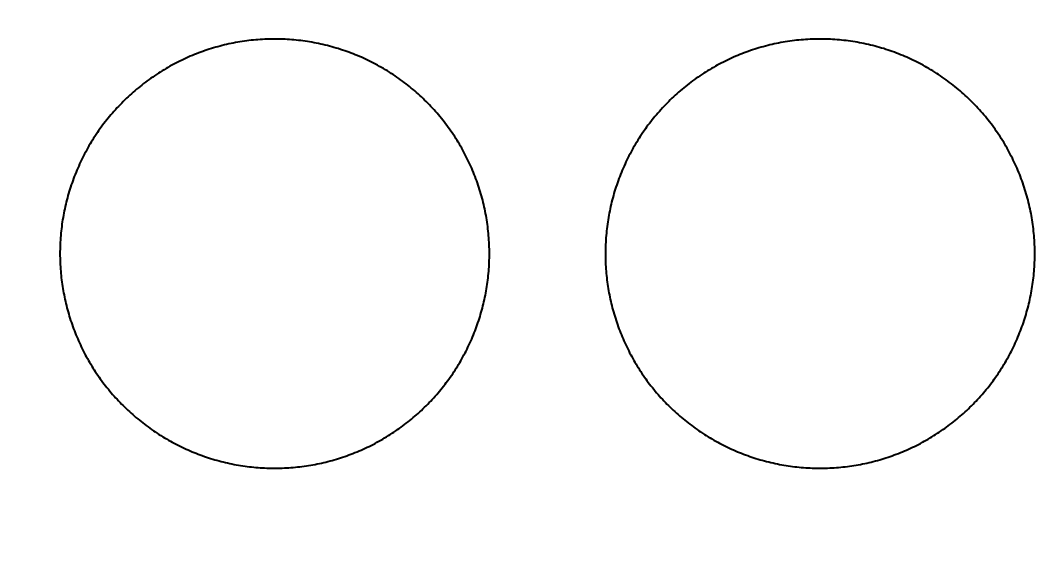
# Model space of a CAD drawing. Extents: x 0 to 420, y 0 to 297.
# Drawn here: x 131.27 to 140.8, y 162.24 to 167.11 of the extents above; entities that cross this region are included whole.
import ezdxf
from ezdxf.enums import TextEntityAlignment as Align

# ---------------------------------------------------------------- set-up
doc = ezdxf.new("R2010")
doc.units = 0
doc.header["$LTSCALE"] = 23.1
doc.layers.add('10000_FRONT', color=7, linetype='CONTINUOUS')
doc.layers.add('10100_DIM_FRONT', color=7, linetype='CONTINUOUS')
doc.dimstyles.get("Standard").update_dxf_attribs({"dimtxt": 2.5, "dimasz": 2.5, "dimexe": 1.25, "dimexo": 0.625, "dimtad": 1, "dimcen": 2.5, "dimazin": 3, "dimtfac": 1, "dimtmove": 0, "dimatfit": 3})

# ---------------------------------------------------------------- blocks, each defined once
blk = doc.blocks.new('*D1')
at = {"layer": '10100_DIM_FRONT', "linetype": 'CONTINUOUS'}
for p, q in [((110.808052, 190.739389), (110.808052, 134.086548)), ((146.308052, 190.739389), (146.308052, 134.086548)), ((110.808052, 136.086548), (128.558052, 136.086548)), ((146.308052, 136.086548), (128.558052, 136.086548))]:
    blk.add_line(p, q, dxfattribs=at)
for points in [[(114.308052, 136.586548), (110.808052, 136.086548), (114.308052, 135.586548)], [(142.808052, 135.586548), (146.308052, 136.086548), (142.808052, 136.586548)]]:
    blk.add_solid(points, dxfattribs=at)
blk.add_text('35,5', height=3.5, dxfattribs=at).set_placement((124.727394, 136.961548), (134.227394, 136.961548), align=Align.FIT)

msp = doc.modelspace()

# ---------------------------------------------------------------- linework, layer by layer
at = {"layer": '10000_FRONT', "color": 7, "linetype": 'CONTINUOUS'}
for points in [[(135.6381, 164.9404), (135.6379, 164.9615), (135.6376, 164.9827), (135.6371, 165.0037), (135.6363, 165.0248), (135.6353, 165.0458), (135.634, 165.0667), (135.6326, 165.0877), (135.6309, 165.1086), (135.6291, 165.1294), (135.627, 165.1502), (135.6247, 165.171), (135.6222, 165.1918), (135.6194, 165.2125), (135.6165, 165.2332), (135.6133, 165.2538), (135.61, 165.2744), (135.6064, 165.295), (135.6026, 165.3155), (135.5985, 165.336), (135.5943, 165.3564), (135.5899, 165.3768), (135.5852, 165.3972), (135.5803, 165.4176), (135.5752, 165.4379), (135.5699, 165.4582), (135.5644, 165.4784), (135.5586, 165.4986), (135.5526, 165.5187), (135.5464, 165.5389), (135.54, 165.559), (135.5334, 165.579), (135.5265, 165.599), (135.5194, 165.619), (135.5122, 165.6388), (135.5047, 165.6585), (135.497, 165.6782), (135.4891, 165.6977), (135.4811, 165.7171), (135.4728, 165.7364), (135.4644, 165.7556), (135.4557, 165.7747), (135.4469, 165.7937), (135.4378, 165.8126), (135.4286, 165.8313), (135.4192, 165.85), (135.4096, 165.8685), (135.3998, 165.887), (135.3898, 165.9054), (135.3797, 165.9236), (135.3693, 165.9417), (135.3587, 165.9598), (135.348, 165.9777), (135.3371, 165.9955), (135.3259, 166.0133), (135.3146, 166.0309), (135.3031, 166.0484), (135.2914, 166.0658), (135.2795, 166.0831), (135.2674, 166.1002), (135.2551, 166.1173), (135.2426, 166.1343), (135.2299, 166.1512), (135.2171, 166.1679), (135.204, 166.1846), (135.1907, 166.2011), (135.1773, 166.2174), (135.1637, 166.2336), (135.15, 166.2496), (135.1361, 166.2655), (135.1221, 166.2812), (135.1079, 166.2967), (135.0936, 166.312), (135.0791, 166.3272), (135.0645, 166.3423), (135.0497, 166.3571), (135.0348, 166.3718), (135.0198, 166.3864), (135.0046, 166.4007), (134.9893, 166.4149), (134.9738, 166.429), (134.9581, 166.4429), (134.9424, 166.4566), (134.9264, 166.4702), (134.9104, 166.4835), (134.8941, 166.4968), (134.8778, 166.5098), (134.8613, 166.5227), (134.8446, 166.5355), (134.8278, 166.548), (134.8109, 166.5604), (134.7938, 166.5727), (134.7765, 166.5848), (134.7591, 166.5967), (134.7416, 166.6084), (134.7239, 166.62), (134.706, 166.6314), (134.688, 166.6426), (134.6699, 166.6536), (134.6518, 166.6644), (134.6335, 166.675), (134.6151, 166.6854), (134.5967, 166.6956), (134.5782, 166.7056), (134.5596, 166.7154), (134.5409, 166.725), (134.5221, 166.7344), (134.5032, 166.7435), (134.4843, 166.7525), (134.4653, 166.7613), (134.4462, 166.7699), (134.427, 166.7782), (134.4077, 166.7864), (134.3883, 166.7943), (134.3689, 166.8021), (134.3494, 166.8096), (134.3298, 166.817), (134.3101, 166.8241), (134.2903, 166.8311), (134.2705, 166.8378), (134.2505, 166.8443), (134.2305, 166.8507), (134.2104, 166.8568), (134.1902, 166.8627), (134.1699, 166.8684), (134.1495, 166.8739), (134.1291, 166.8792), (134.1086, 166.8843), (134.0879, 166.8891), (134.0672, 166.8938), (134.0465, 166.8982), (134.0257, 166.9025), (134.005, 166.9064), (133.9842, 166.9102), (133.9634, 166.9137), (133.9426, 166.917), (133.9218, 166.9201), (133.901, 166.923), (133.8802, 166.9256), (133.8593, 166.9281), (133.8385, 166.9303), (133.8176, 166.9323), (133.7967, 166.934), (133.7759, 166.9356), (133.755, 166.9369), (133.7341, 166.9381), (133.7131, 166.939), (133.6922, 166.9396), (133.6713, 166.9401), (133.6503, 166.9404), (133.6294, 166.9404), (133.6084, 166.9402), (133.5874, 166.9398), (133.5664, 166.9391), (133.5454, 166.9383), (133.5244, 166.9372), (133.5034, 166.9359), (133.4823, 166.9343), (133.4613, 166.9326), (133.4402, 166.9306), (133.4191, 166.9284), (133.3981, 166.926), (133.377, 166.9233), (133.356, 166.9204), (133.3351, 166.9173), (133.3142, 166.914), (133.2935, 166.9105), (133.2727, 166.9067), (133.2521, 166.9028), (133.2315, 166.8986), (133.2109, 166.8942), (133.1905, 166.8897), (133.17, 166.8849), (133.1497, 166.8798), (133.1294, 166.8746), (133.1092, 166.8692), (133.089, 166.8635), (133.0689, 166.8577), (133.0489, 166.8516), (133.0289, 166.8454), (133.009, 166.8389), (132.9892, 166.8322), (132.9694, 166.8253), (132.9496, 166.8182), (132.93, 166.8108), (132.9104, 166.8033), (132.8908, 166.7956), (132.8714, 166.7876), (132.852, 166.7794), (132.8326, 166.771), (132.8133, 166.7624), (132.7941, 166.7536), (132.7749, 166.7445), (132.7559, 166.7353), (132.7369, 166.7258), (132.718, 166.7162), (132.6993, 166.7064), (132.6807, 166.6964), (132.6623, 166.6862), (132.644, 166.6758)], [(140.7181, 164.9404), (140.7179, 164.9615), (140.7176, 164.9827), (140.7171, 165.0037), (140.7163, 165.0248), (140.7153, 165.0458), (140.714, 165.0667), (140.7126, 165.0877), (140.7109, 165.1086), (140.7091, 165.1294), (140.707, 165.1502), (140.7047, 165.171), (140.7022, 165.1918), (140.6994, 165.2125), (140.6965, 165.2332), (140.6933, 165.2538), (140.69, 165.2744), (140.6864, 165.295), (140.6826, 165.3155), (140.6785, 165.336), (140.6743, 165.3564), (140.6699, 165.3768), (140.6652, 165.3972), (140.6603, 165.4176), (140.6552, 165.4379), (140.6499, 165.4582), (140.6444, 165.4784), (140.6386, 165.4986), (140.6326, 165.5187), (140.6264, 165.5389), (140.62, 165.559), (140.6134, 165.579), (140.6065, 165.599), (140.5994, 165.619), (140.5922, 165.6388), (140.5847, 165.6585), (140.577, 165.6782), (140.5691, 165.6977), (140.5611, 165.7171), (140.5528, 165.7364), (140.5444, 165.7556), (140.5357, 165.7747), (140.5269, 165.7937), (140.5178, 165.8126), (140.5086, 165.8313), (140.4992, 165.85), (140.4896, 165.8685), (140.4798, 165.887), (140.4698, 165.9054), (140.4597, 165.9236), (140.4493, 165.9417), (140.4387, 165.9598), (140.428, 165.9777), (140.4171, 165.9955), (140.4059, 166.0133), (140.3946, 166.0309), (140.3831, 166.0484), (140.3714, 166.0658), (140.3595, 166.0831), (140.3474, 166.1002), (140.3351, 166.1173), (140.3226, 166.1343), (140.3099, 166.1512), (140.2971, 166.1679), (140.284, 166.1846), (140.2707, 166.2011), (140.2573, 166.2174), (140.2437, 166.2336), (140.23, 166.2496), (140.2161, 166.2655), (140.2021, 166.2812), (140.1879, 166.2967), (140.1736, 166.312), (140.1591, 166.3272), (140.1445, 166.3423), (140.1297, 166.3571), (140.1148, 166.3718), (140.0998, 166.3864), (140.0846, 166.4007), (140.0693, 166.4149), (140.0538, 166.429), (140.0381, 166.4429), (140.0224, 166.4566), (140.0064, 166.4702), (139.9904, 166.4835), (139.9741, 166.4968), (139.9578, 166.5098), (139.9413, 166.5227), (139.9246, 166.5355), (139.9078, 166.548), (139.8909, 166.5604), (139.8738, 166.5727), (139.8565, 166.5848), (139.8391, 166.5967), (139.8216, 166.6084), (139.8039, 166.62), (139.786, 166.6314), (139.768, 166.6426), (139.7499, 166.6536), (139.7318, 166.6644), (139.7135, 166.675), (139.6951, 166.6854), (139.6767, 166.6956), (139.6582, 166.7056), (139.6396, 166.7154), (139.6209, 166.725), (139.6021, 166.7344), (139.5832, 166.7435), (139.5643, 166.7525), (139.5453, 166.7613), (139.5262, 166.7699), (139.507, 166.7782), (139.4877, 166.7864), (139.4683, 166.7943), (139.4489, 166.8021), (139.4294, 166.8096), (139.4098, 166.817), (139.3901, 166.8241), (139.3703, 166.8311), (139.3505, 166.8378), (139.3305, 166.8443), (139.3105, 166.8507), (139.2904, 166.8568), (139.2702, 166.8627), (139.2499, 166.8684), (139.2295, 166.8739), (139.2091, 166.8792), (139.1886, 166.8843), (139.1679, 166.8891), (139.1472, 166.8938), (139.1265, 166.8982), (139.1057, 166.9025), (139.085, 166.9064), (139.0642, 166.9102), (139.0434, 166.9137), (139.0226, 166.917), (139.0018, 166.9201), (138.981, 166.923), (138.9602, 166.9256), (138.9393, 166.9281), (138.9185, 166.9303), (138.8976, 166.9323), (138.8767, 166.934), (138.8559, 166.9356), (138.835, 166.9369), (138.8141, 166.9381), (138.7931, 166.939), (138.7722, 166.9396), (138.7513, 166.9401), (138.7303, 166.9404), (138.7094, 166.9404), (138.6884, 166.9402), (138.6674, 166.9398), (138.6464, 166.9391), (138.6254, 166.9383), (138.6044, 166.9372), (138.5834, 166.9359), (138.5623, 166.9343), (138.5413, 166.9326), (138.5202, 166.9306), (138.4991, 166.9284), (138.4781, 166.926), (138.457, 166.9233), (138.436, 166.9204), (138.4151, 166.9173), (138.3942, 166.914), (138.3735, 166.9105), (138.3527, 166.9067), (138.3321, 166.9028), (138.3115, 166.8986), (138.2909, 166.8942), (138.2705, 166.8897), (138.25, 166.8849), (138.2297, 166.8798), (138.2094, 166.8746), (138.1892, 166.8692), (138.169, 166.8635), (138.1489, 166.8577), (138.1289, 166.8516), (138.1089, 166.8454), (138.089, 166.8389), (138.0692, 166.8322), (138.0494, 166.8253), (138.0296, 166.8182), (138.01, 166.8108), (137.9904, 166.8033), (137.9708, 166.7956), (137.9514, 166.7876), (137.932, 166.7794), (137.9126, 166.771), (137.8933, 166.7624), (137.8741, 166.7536), (137.8549, 166.7445), (137.8359, 166.7353), (137.8169, 166.7258), (137.798, 166.7162), (137.7793, 166.7064), (137.7607, 166.6964), (137.7423, 166.6862), (137.724, 166.6758)], [(132.644, 166.6758), (132.6258, 166.6653), (132.6077, 166.6545), (132.5898, 166.6436), (132.572, 166.6326), (132.5543, 166.6213), (132.5368, 166.6099), (132.5193, 166.5982), (132.502, 166.5864), (132.4849, 166.5745), (132.4679, 166.5623), (132.451, 166.55), (132.4342, 166.5375), (132.4175, 166.5248), (132.401, 166.5119), (132.3846, 166.4989), (132.3684, 166.4857), (132.3522, 166.4723), (132.3362, 166.4587), (132.3203, 166.445), (132.3046, 166.431), (132.289, 166.4169), (132.2735, 166.4026), (132.2582, 166.3881), (132.2429, 166.3735), (132.2279, 166.3586), (132.2129, 166.3436), (132.1981, 166.3284), (132.1835, 166.3131), (132.1691, 166.2977), (132.1549, 166.2821), (132.1409, 166.2664), (132.127, 166.2506), (132.1133, 166.2346), (132.0998, 166.2185), (132.0865, 166.2023), (132.0734, 166.186), (132.0604, 166.1696), (132.0476, 166.153), (132.035, 166.1363), (132.0226, 166.1195), (132.0104, 166.1025), (131.9983, 166.0855), (131.9864, 166.0683), (131.9747, 166.0509), (131.9632, 166.0335), (131.9519, 166.0159), (131.9407, 165.9982), (131.9297, 165.9804), (131.9189, 165.9624), (131.9083, 165.9444), (131.8978, 165.9262), (131.8876, 165.9078), (131.8775, 165.8894), (131.8676, 165.8708), (131.8579, 165.8521), (131.8484, 165.8332), (131.8391, 165.8143), (131.8299, 165.7952), (131.821, 165.776), (131.8122, 165.7567), (131.8037, 165.7374), (131.7954, 165.718), (131.7874, 165.6986), (131.7795, 165.6791), (131.7718, 165.6596), (131.7644, 165.64), (131.7572, 165.6203), (131.7502, 165.6005), (131.7434, 165.5808), (131.7368, 165.5609), (131.7304, 165.541), (131.7242, 165.521), (131.7183, 165.501), (131.7125, 165.4809), (131.707, 165.4608), (131.7016, 165.4406), (131.6965, 165.4203), (131.6916, 165.4), (131.6869, 165.3797), (131.6824, 165.3592), (131.6781, 165.3387), (131.6741, 165.3182), (131.6702, 165.2976), (131.6666, 165.2769), (131.6631, 165.2562), (131.6599, 165.2354), (131.6569, 165.2145), (131.6541, 165.1936), (131.6516, 165.1726), (131.6492, 165.1516), (131.6471, 165.1305), (131.6452, 165.1095), (131.6435, 165.0884), (131.6421, 165.0673), (131.6408, 165.0461), (131.6398, 165.025), (131.6391, 165.0039), (131.6385, 164.9827), (131.6382, 164.9616), (131.6381, 164.9404)], [(137.724, 166.6758), (137.7058, 166.6653), (137.6877, 166.6545), (137.6698, 166.6436), (137.652, 166.6326), (137.6343, 166.6213), (137.6168, 166.6099), (137.5993, 166.5982), (137.582, 166.5864), (137.5649, 166.5745), (137.5479, 166.5623), (137.531, 166.55), (137.5142, 166.5375), (137.4975, 166.5248), (137.481, 166.5119), (137.4646, 166.4989), (137.4484, 166.4857), (137.4322, 166.4723), (137.4162, 166.4587), (137.4003, 166.445), (137.3846, 166.431), (137.369, 166.4169), (137.3535, 166.4026), (137.3382, 166.3881), (137.3229, 166.3735), (137.3079, 166.3586), (137.2929, 166.3436), (137.2781, 166.3284), (137.2635, 166.3131), (137.2491, 166.2977), (137.2349, 166.2821), (137.2209, 166.2664), (137.207, 166.2506), (137.1933, 166.2346), (137.1798, 166.2185), (137.1665, 166.2023), (137.1534, 166.186), (137.1404, 166.1696), (137.1276, 166.153), (137.115, 166.1363), (137.1026, 166.1195), (137.0904, 166.1025), (137.0783, 166.0855), (137.0664, 166.0683), (137.0547, 166.0509), (137.0432, 166.0335), (137.0319, 166.0159), (137.0207, 165.9982), (137.0097, 165.9804), (136.9989, 165.9624), (136.9883, 165.9444), (136.9778, 165.9262), (136.9676, 165.9078), (136.9575, 165.8894), (136.9476, 165.8708), (136.9379, 165.8521), (136.9284, 165.8332), (136.9191, 165.8143), (136.9099, 165.7952), (136.901, 165.776), (136.8922, 165.7567), (136.8837, 165.7374), (136.8754, 165.718), (136.8674, 165.6986), (136.8595, 165.6791), (136.8518, 165.6596), (136.8444, 165.64), (136.8372, 165.6203), (136.8302, 165.6005), (136.8234, 165.5808), (136.8168, 165.5609), (136.8104, 165.541), (136.8042, 165.521), (136.7983, 165.501), (136.7925, 165.4809), (136.787, 165.4608), (136.7816, 165.4406), (136.7765, 165.4203), (136.7716, 165.4), (136.7669, 165.3797), (136.7624, 165.3592), (136.7581, 165.3387), (136.7541, 165.3182), (136.7502, 165.2976), (136.7466, 165.2769), (136.7431, 165.2562), (136.7399, 165.2354), (136.7369, 165.2145), (136.7341, 165.1936), (136.7316, 165.1726), (136.7292, 165.1516), (136.7271, 165.1305), (136.7252, 165.1095), (136.7235, 165.0884), (136.7221, 165.0673), (136.7208, 165.0461), (136.7198, 165.025), (136.7191, 165.0039), (136.7185, 164.9827), (136.7182, 164.9616), (136.7181, 164.9404)], [(131.6381, 164.9404), (131.6382, 164.9198), (131.6385, 164.8992), (131.639, 164.8787), (131.6398, 164.8582), (131.6407, 164.8377), (131.6419, 164.8173), (131.6432, 164.7969), (131.6448, 164.7765), (131.6466, 164.7562), (131.6486, 164.7359), (131.6507, 164.7157), (131.6531, 164.6955), (131.6557, 164.6753), (131.6585, 164.6551), (131.6615, 164.635), (131.6647, 164.6149), (131.6681, 164.5949), (131.6717, 164.5749), (131.6756, 164.5549), (131.6796, 164.535), (131.6838, 164.5151), (131.6882, 164.4952), (131.6929, 164.4754), (131.6977, 164.4556), (131.7027, 164.4358), (131.708, 164.4161), (131.7134, 164.3964), (131.7191, 164.3767), (131.725, 164.3571), (131.7311, 164.3375), (131.7374, 164.3179), (131.7439, 164.2984), (131.7506, 164.2789), (131.7575, 164.2595), (131.7646, 164.2402), (131.7719, 164.221), (131.7794, 164.2019), (131.7871, 164.1829), (131.7949, 164.164), (131.803, 164.1452), (131.8112, 164.1265), (131.8196, 164.1079), (131.8282, 164.0894), (131.8369, 164.071), (131.8459, 164.0527), (131.855, 164.0345), (131.8643, 164.0164), (131.8738, 163.9984), (131.8835, 163.9805), (131.8934, 163.9627), (131.9034, 163.945), (131.9136, 163.9274), (131.924, 163.9099), (131.9346, 163.8925), (131.9453, 163.8752), (131.9563, 163.858), (131.9674, 163.8409), (131.9787, 163.8239), (131.9902, 163.807), (132.0019, 163.7902), (132.0137, 163.7736), (132.0257, 163.757), (132.038, 163.7405), (132.0504, 163.7241), (132.063, 163.7078), (132.0758, 163.6916), (132.0887, 163.6756), (132.1019, 163.6597), (132.1151, 163.644), (132.1285, 163.6284), (132.142, 163.613), (132.1557, 163.5977), (132.1695, 163.5826), (132.1835, 163.5677), (132.1976, 163.5529), (132.2118, 163.5383), (132.2262, 163.5238), (132.2407, 163.5095), (132.2554, 163.4953), (132.2702, 163.4813), (132.2851, 163.4675), (132.3001, 163.4538), (132.3153, 163.4402), (132.3307, 163.4268), (132.3462, 163.4136), (132.3618, 163.4005), (132.3775, 163.3876), (132.3934, 163.3748), (132.4095, 163.3622), (132.4256, 163.3498), (132.442, 163.3375), (132.4584, 163.3253), (132.475, 163.3133), (132.4917, 163.3015), (132.5086, 163.2898), (132.5256, 163.2783), (132.5428, 163.267), (132.5601, 163.2558), (132.5775, 163.2448), (132.5951, 163.2339), (132.6127, 163.2232), (132.6305, 163.2128), (132.6483, 163.2025), (132.6662, 163.1924), (132.6842, 163.1826), (132.7023, 163.1729), (132.7204, 163.1634), (132.7386, 163.1541), (132.7569, 163.145), (132.7753, 163.1361), (132.7937, 163.1274), (132.8123, 163.1188), (132.8309, 163.1105), (132.8496, 163.1024), (132.8684, 163.0944), (132.8872, 163.0867), (132.9061, 163.0791), (132.9252, 163.0718), (132.9442, 163.0646), (132.9634, 163.0576), (132.9827, 163.0508), (133.002, 163.0442), (133.0214, 163.0378), (133.0409, 163.0316), (133.0604, 163.0256), (133.0801, 163.0198), (133.0998, 163.0142), (133.1196, 163.0087), (133.1395, 163.0035), (133.1595, 162.9985), (133.1795, 162.9937), (133.1997, 162.989), (133.2199, 162.9846), (133.2401, 162.9804), (133.2603, 162.9764), (133.2805, 162.9726), (133.3008, 162.969), (133.321, 162.9657), (133.3413, 162.9626), (133.3616, 162.9596), (133.3818, 162.9569), (133.4021, 162.9544), (133.4224, 162.9521), (133.4427, 162.95), (133.4631, 162.9481), (133.4834, 162.9464), (133.5038, 162.9449), (133.5241, 162.9437), (133.5445, 162.9426), (133.5649, 162.9417), (133.5852, 162.9411), (133.6056, 162.9407), (133.626, 162.9404), (133.6465, 162.9404), (133.6669, 162.9406), (133.6873, 162.941), (133.7078, 162.9416), (133.7283, 162.9424), (133.7487, 162.9434), (133.7692, 162.9447), (133.7897, 162.9461), (133.8102, 162.9478), (133.8307, 162.9497), (133.8512, 162.9518), (133.8718, 162.9541), (133.8923, 162.9566), (133.9128, 162.9593), (133.9332, 162.9623), (133.9535, 162.9654), (133.9738, 162.9688), (133.994, 162.9723), (134.0141, 162.9761), (134.0342, 162.98), (134.0543, 162.9842), (134.0743, 162.9885), (134.0942, 162.9931), (134.114, 162.9979), (134.1338, 163.0028), (134.1536, 163.008), (134.1732, 163.0133), (134.1929, 163.0189), (134.2124, 163.0246), (134.2319, 163.0306), (134.2514, 163.0368), (134.2708, 163.0431), (134.2901, 163.0497), (134.3094, 163.0564), (134.3286, 163.0634), (134.3477, 163.0705), (134.3668, 163.0779), (134.3858, 163.0854), (134.4048, 163.0932), (134.4237, 163.1012), (134.4425, 163.1093), (134.4613, 163.1177), (134.4801, 163.1263), (134.4987, 163.1351), (134.5173, 163.144), (134.5358, 163.1532)], [(134.5358, 163.1532), (134.5542, 163.1626), (134.5725, 163.1721), (134.5906, 163.1818), (134.6086, 163.1917), (134.6265, 163.2017), (134.6442, 163.2119), (134.6619, 163.2223), (134.6794, 163.2329), (134.6968, 163.2436), (134.714, 163.2545), (134.7312, 163.2656), (134.7482, 163.2768), (134.7651, 163.2882), (134.7819, 163.2998), (134.7986, 163.3115), (134.8151, 163.3234), (134.8315, 163.3355), (134.8478, 163.3477), (134.864, 163.3601), (134.88, 163.3727), (134.8959, 163.3855), (134.9117, 163.3984), (134.9274, 163.4115), (134.943, 163.4247), (134.9584, 163.4381), (134.9737, 163.4517), (134.9889, 163.4655), (135.004, 163.4795), (135.0189, 163.4936), (135.0337, 163.5079), (135.0484, 163.5223), (135.063, 163.537), (135.0774, 163.5517), (135.0916, 163.5666), (135.1056, 163.5817), (135.1195, 163.5968), (135.1332, 163.6121), (135.1467, 163.6275), (135.1601, 163.643), (135.1733, 163.6586), (135.1863, 163.6744), (135.1991, 163.6902), (135.2118, 163.7062), (135.2243, 163.7223), (135.2366, 163.7385), (135.2488, 163.7549), (135.2608, 163.7713), (135.2726, 163.7879), (135.2842, 163.8046), (135.2957, 163.8214), (135.307, 163.8383), (135.3182, 163.8554), (135.3291, 163.8725), (135.3399, 163.8898), (135.3506, 163.9072), (135.361, 163.9248), (135.3713, 163.9424), (135.3814, 163.9602), (135.3913, 163.9781), (135.4011, 163.9961), (135.4107, 164.0142), (135.4201, 164.0324), (135.4294, 164.0508), (135.4384, 164.0693), (135.4473, 164.0879), (135.456, 164.1066), (135.4645, 164.1254), (135.4727, 164.1442), (135.4808, 164.163), (135.4887, 164.182), (135.4963, 164.2009), (135.5038, 164.22), (135.5111, 164.2391), (135.5181, 164.2582), (135.525, 164.2774), (135.5316, 164.2967), (135.5381, 164.316), (135.5443, 164.3354), (135.5504, 164.3548), (135.5562, 164.3743), (135.5619, 164.3938), (135.5674, 164.4134), (135.5726, 164.4331), (135.5777, 164.4528), (135.5826, 164.4726), (135.5872, 164.4924), (135.5917, 164.5123), (135.596, 164.5322), (135.6, 164.5522), (135.6039, 164.5722), (135.6075, 164.5923), (135.611, 164.6125), (135.6143, 164.6327), (135.6173, 164.653), (135.6202, 164.6733), (135.6228, 164.6937), (135.6252, 164.7141), (135.6275, 164.7346), (135.6295, 164.7552), (135.6313, 164.7757), (135.6329, 164.7962), (135.6343, 164.8168), (135.6354, 164.8374), (135.6364, 164.8579), (135.6371, 164.8785), (135.6376, 164.8991), (135.638, 164.9198), (135.6381, 164.9404)], [(136.7181, 164.9404), (136.7182, 164.9198), (136.7185, 164.8992), (136.719, 164.8787), (136.7198, 164.8582), (136.7207, 164.8377), (136.7219, 164.8173), (136.7232, 164.7969), (136.7248, 164.7765), (136.7266, 164.7562), (136.7286, 164.7359), (136.7307, 164.7157), (136.7331, 164.6955), (136.7357, 164.6753), (136.7385, 164.6551), (136.7415, 164.635), (136.7447, 164.6149), (136.7481, 164.5949), (136.7517, 164.5749), (136.7556, 164.5549), (136.7596, 164.535), (136.7638, 164.5151), (136.7682, 164.4952), (136.7729, 164.4754), (136.7777, 164.4556), (136.7827, 164.4358), (136.788, 164.4161), (136.7934, 164.3964), (136.7991, 164.3767), (136.805, 164.3571), (136.8111, 164.3375), (136.8174, 164.3179), (136.8239, 164.2984), (136.8306, 164.2789), (136.8375, 164.2595), (136.8446, 164.2402), (136.8519, 164.221), (136.8594, 164.2019), (136.8671, 164.1829), (136.8749, 164.164), (136.883, 164.1452), (136.8912, 164.1265), (136.8996, 164.1079), (136.9082, 164.0894), (136.9169, 164.071), (136.9259, 164.0527), (136.935, 164.0345), (136.9443, 164.0164), (136.9538, 163.9984), (136.9635, 163.9805), (136.9734, 163.9627), (136.9834, 163.945), (136.9936, 163.9274), (137.004, 163.9099), (137.0146, 163.8925), (137.0253, 163.8752), (137.0363, 163.858), (137.0474, 163.8409), (137.0587, 163.8239), (137.0702, 163.807), (137.0819, 163.7902), (137.0937, 163.7736), (137.1057, 163.757), (137.118, 163.7405), (137.1304, 163.7241), (137.143, 163.7078), (137.1558, 163.6916), (137.1687, 163.6756), (137.1819, 163.6597), (137.1951, 163.644), (137.2085, 163.6284), (137.222, 163.613), (137.2357, 163.5977), (137.2495, 163.5826), (137.2635, 163.5677), (137.2776, 163.5529), (137.2918, 163.5383), (137.3062, 163.5238), (137.3207, 163.5095), (137.3354, 163.4953), (137.3502, 163.4813), (137.3651, 163.4675), (137.3801, 163.4538), (137.3953, 163.4402), (137.4107, 163.4268), (137.4262, 163.4136), (137.4418, 163.4005), (137.4575, 163.3876), (137.4734, 163.3748), (137.4895, 163.3622), (137.5056, 163.3498), (137.522, 163.3375), (137.5384, 163.3253), (137.555, 163.3133), (137.5717, 163.3015), (137.5886, 163.2898), (137.6056, 163.2783), (137.6228, 163.267), (137.6401, 163.2558), (137.6575, 163.2448), (137.6751, 163.2339), (137.6927, 163.2232), (137.7105, 163.2128), (137.7283, 163.2025), (137.7462, 163.1924), (137.7642, 163.1826), (137.7823, 163.1729), (137.8004, 163.1634), (137.8186, 163.1541), (137.8369, 163.145), (137.8553, 163.1361), (137.8737, 163.1274), (137.8923, 163.1188), (137.9109, 163.1105), (137.9296, 163.1024), (137.9484, 163.0944), (137.9672, 163.0867), (137.9861, 163.0791), (138.0052, 163.0718), (138.0242, 163.0646), (138.0434, 163.0576), (138.0627, 163.0508), (138.082, 163.0442), (138.1014, 163.0378), (138.1209, 163.0316), (138.1404, 163.0256), (138.1601, 163.0198), (138.1798, 163.0142), (138.1996, 163.0087), (138.2195, 163.0035), (138.2395, 162.9985), (138.2595, 162.9937), (138.2797, 162.989), (138.2999, 162.9846), (138.3201, 162.9804), (138.3403, 162.9764), (138.3605, 162.9726), (138.3808, 162.969), (138.401, 162.9657), (138.4213, 162.9626), (138.4416, 162.9596), (138.4618, 162.9569), (138.4821, 162.9544), (138.5024, 162.9521), (138.5227, 162.95), (138.5431, 162.9481), (138.5634, 162.9464), (138.5838, 162.9449), (138.6041, 162.9437), (138.6245, 162.9426), (138.6449, 162.9417), (138.6652, 162.9411), (138.6856, 162.9407), (138.706, 162.9404), (138.7265, 162.9404), (138.7469, 162.9406), (138.7673, 162.941), (138.7878, 162.9416), (138.8083, 162.9424), (138.8287, 162.9434), (138.8492, 162.9447), (138.8697, 162.9461), (138.8902, 162.9478), (138.9107, 162.9497), (138.9312, 162.9518), (138.9518, 162.9541), (138.9723, 162.9566), (138.9928, 162.9593), (139.0132, 162.9623), (139.0335, 162.9654), (139.0538, 162.9688), (139.074, 162.9723), (139.0941, 162.9761), (139.1142, 162.98), (139.1343, 162.9842), (139.1543, 162.9885), (139.1742, 162.9931), (139.194, 162.9979), (139.2138, 163.0028), (139.2336, 163.008), (139.2532, 163.0133), (139.2729, 163.0189), (139.2924, 163.0246), (139.3119, 163.0306), (139.3314, 163.0368), (139.3508, 163.0431), (139.3701, 163.0497), (139.3894, 163.0564), (139.4086, 163.0634), (139.4277, 163.0705), (139.4468, 163.0779), (139.4658, 163.0854), (139.4848, 163.0932), (139.5037, 163.1012), (139.5225, 163.1093), (139.5413, 163.1177), (139.5601, 163.1263), (139.5787, 163.1351), (139.5973, 163.144), (139.6158, 163.1532)], [(139.6158, 163.1532), (139.6342, 163.1626), (139.6525, 163.1721), (139.6706, 163.1818), (139.6886, 163.1917), (139.7065, 163.2017), (139.7242, 163.2119), (139.7419, 163.2223), (139.7594, 163.2329), (139.7768, 163.2436), (139.794, 163.2545), (139.8112, 163.2656), (139.8282, 163.2768), (139.8451, 163.2882), (139.8619, 163.2998), (139.8786, 163.3115), (139.8951, 163.3234), (139.9115, 163.3355), (139.9278, 163.3477), (139.944, 163.3601), (139.96, 163.3727), (139.9759, 163.3855), (139.9917, 163.3984), (140.0074, 163.4115), (140.023, 163.4247), (140.0384, 163.4381), (140.0537, 163.4517), (140.0689, 163.4655), (140.084, 163.4795), (140.0989, 163.4936), (140.1137, 163.5079), (140.1284, 163.5223), (140.143, 163.537), (140.1574, 163.5517), (140.1716, 163.5666), (140.1856, 163.5817), (140.1995, 163.5968), (140.2132, 163.6121), (140.2267, 163.6275), (140.2401, 163.643), (140.2533, 163.6586), (140.2663, 163.6744), (140.2791, 163.6902), (140.2918, 163.7062), (140.3043, 163.7223), (140.3166, 163.7385), (140.3288, 163.7549), (140.3408, 163.7713), (140.3526, 163.7879), (140.3642, 163.8046), (140.3757, 163.8214), (140.387, 163.8383), (140.3982, 163.8554), (140.4091, 163.8725), (140.4199, 163.8898), (140.4306, 163.9072), (140.441, 163.9248), (140.4513, 163.9424), (140.4614, 163.9602), (140.4713, 163.9781), (140.4811, 163.9961), (140.4907, 164.0142), (140.5001, 164.0324), (140.5094, 164.0508), (140.5184, 164.0693), (140.5273, 164.0879), (140.536, 164.1066), (140.5445, 164.1254), (140.5527, 164.1442), (140.5608, 164.163), (140.5687, 164.182), (140.5763, 164.2009), (140.5838, 164.22), (140.5911, 164.2391), (140.5981, 164.2582), (140.605, 164.2774), (140.6116, 164.2967), (140.6181, 164.316), (140.6243, 164.3354), (140.6304, 164.3548), (140.6362, 164.3743), (140.6419, 164.3938), (140.6474, 164.4134), (140.6526, 164.4331), (140.6577, 164.4528), (140.6626, 164.4726), (140.6672, 164.4924), (140.6717, 164.5123), (140.676, 164.5322), (140.68, 164.5522), (140.6839, 164.5722), (140.6875, 164.5923), (140.691, 164.6125), (140.6943, 164.6327), (140.6973, 164.653), (140.7002, 164.6733), (140.7028, 164.6937), (140.7052, 164.7141), (140.7075, 164.7346), (140.7095, 164.7552), (140.7113, 164.7757), (140.7129, 164.7962), (140.7143, 164.8168), (140.7154, 164.8374), (140.7164, 164.8579), (140.7171, 164.8785), (140.7176, 164.8991), (140.718, 164.9198), (140.7181, 164.9404)]]:
    msp.add_lwpolyline(points, dxfattribs=at)

# ---------------------------------------------------------------- dimensions: what is measured, and where the dimension line sits
at = {"layer": '10100_DIM_FRONT', "linetype": 'CONTINUOUS'}
dim = msp.add_linear_dim(base=(146.3081, 136.0865), p1=(110.8081, 190.7394), p2=(146.3081, 190.7394), dimstyle='Standard', dxfattribs=at)
dim.commit()
dim.dimension.update_dxf_attribs({"geometry": '*D1', "text_midpoint": (129.4774, 138.7115), "dimtype": 128})

doc.saveas('drawing.dxf')
